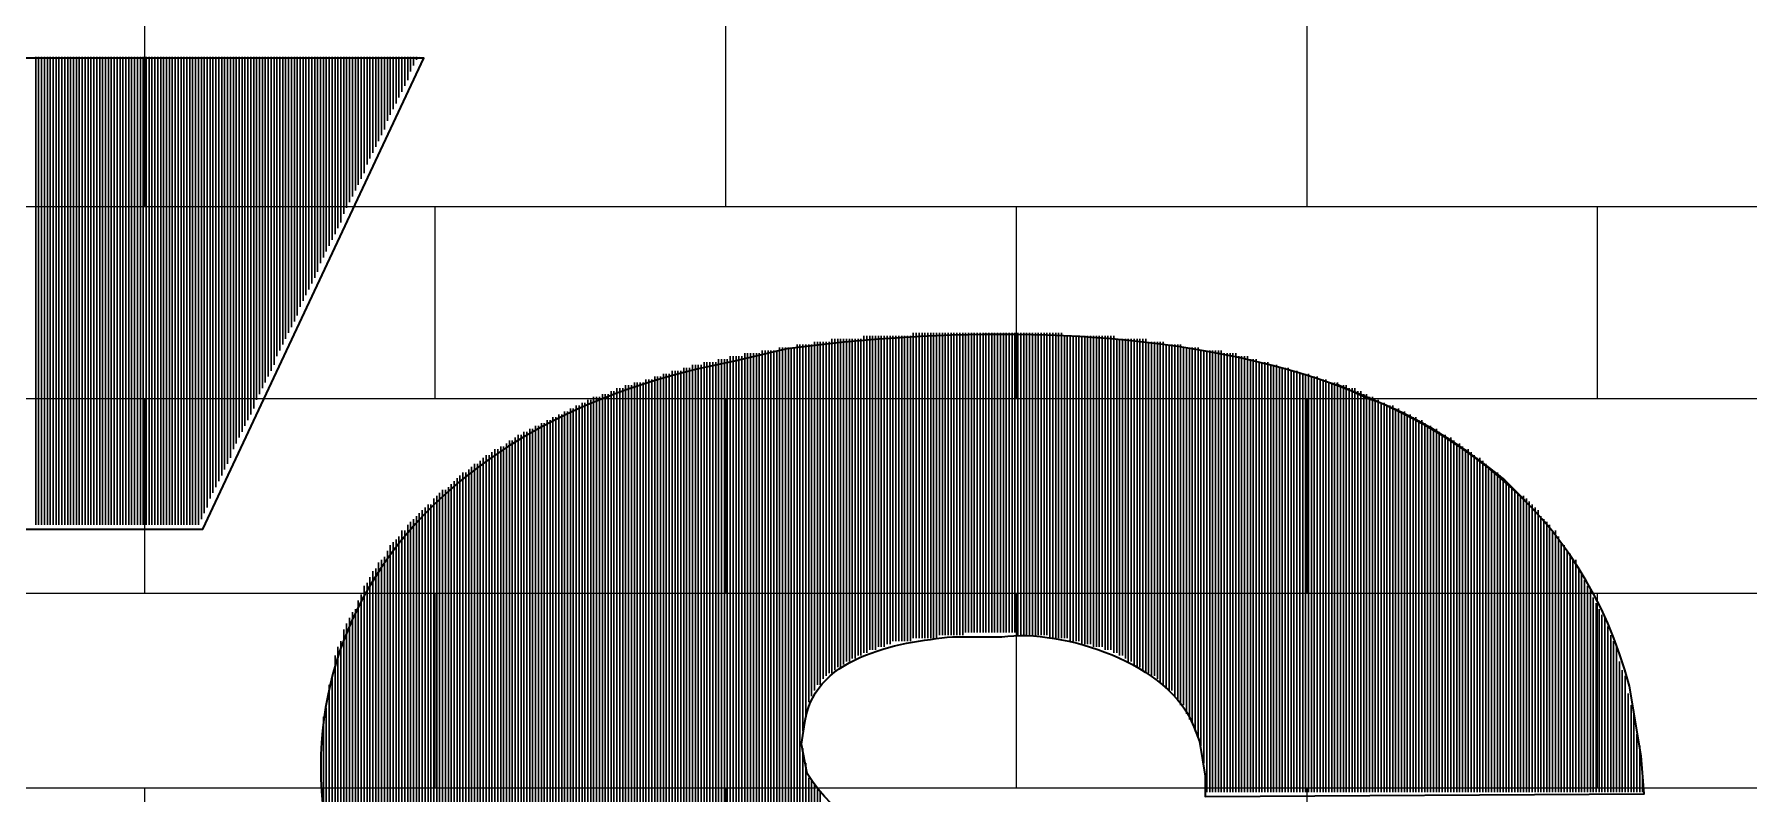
# Model space of a CAD drawing. Header units: inches. Extents: x 5 to 516, y -193 to 129.
# Drawn here: x 98.005 to 99.972, y -82.733 to -81.862 of the extents above; entities that cross this region are included whole.
import ezdxf

# ---------------------------------------------------------------- set-up
doc = ezdxf.new("R2010")
doc.units = ezdxf.units.IN
doc.header["$MEASUREMENT"] = 0
doc.layers.add('PDF4_Geometry', color=7, linetype='Continuous')

msp = doc.modelspace()

# ---------------------------------------------------------------- linework, layer by layer
at = {"layer": 'PDF4_Geometry', "lineweight": 15}
for points in [[(98.1320928, -82.0596489), (98.1320928, -81.8363156)], [(98.7987595, -82.0596489), (98.7987595, -81.8363156)], [(99.4654262, -82.0596489), (99.4654262, -81.8363156)], [(78.672093, -82.0596489), (90.7987622, -82.0596489), (96.6354292, -82.0596489), (105.0054318, -82.0596489)], [(98.4654261, -82.2796489), (98.4654261, -82.0596489)], [(99.1320928, -82.2796489), (99.1320928, -82.0596489)], [(99.7987596, -82.2796489), (99.7987596, -82.0596489)], [(78.672093, -82.2796489), (90.7987622, -82.2796489), (96.6354292, -82.2796489), (105.0054318, -82.2796489)], [(98.1320928, -82.5029823), (98.1320928, -82.2796489)], [(98.7987595, -82.5029823), (98.7987595, -82.2796489)], [(99.4654262, -82.5029823), (99.4654262, -82.2796489)], [(78.672093, -82.5029823), (90.7987622, -82.5029823), (96.6354292, -82.5029823), (105.0054318, -82.5029823)], [(98.4654261, -82.7263156), (98.4654261, -82.5029823)], [(99.1320928, -82.7263156), (99.1320928, -82.5029823)], [(99.7987596, -82.7263156), (99.7987596, -82.5029823)], [(78.672093, -82.7263156), (90.7987622, -82.7263156), (96.6354292, -82.7263156), (105.0054318, -82.7263156)], [(98.1320928, -82.9463156), (98.1320928, -82.7263156)], [(98.7987595, -82.9463156), (98.7987595, -82.7263156)], [(99.4654262, -82.9463156), (99.4654262, -82.7263156)]]:
    msp.add_lwpolyline(points, dxfattribs=at)
at = {"layer": 'PDF4_Geometry', "lineweight": 35}
for points in [[(97.2454235, -83.7729843), (97.3054235, -83.699651), (97.3120901, -83.699651), (97.3120901, -83.8863176), (97.8287568, -83.8863176), (97.8287568, -82.1496508), (97.9420902, -82.1496508), (97.9420902, -82.4296508), (98.1987568, -82.4296508), (98.4520903, -81.8896508), (97.9420902, -81.8896508), (97.9420902, -82.0663175), (97.8287568, -82.0663175), (97.8287568, -81.8896508), (97.2854235, -81.8896508), (97.2854235, -82.4296508), (97.2787568, -82.4296508), (97.2454235, -82.3896508), (97.2120901, -82.3529842), (97.1754234, -82.3229842)], [(98.8687573, -82.2229854), (98.8120907, -82.2363187), (98.765424, -82.2463187)], [(99.4987548, -82.2629842), (99.5354215, -82.2796508)], [(99.6920881, -82.3729842), (99.7154215, -82.3963175)], [(99.0587573, -82.5529854), (99.115424, -82.5529854)], [(99.335424, -82.6563187), (99.3420907, -82.6729854), (99.3487574, -82.7129854), (99.3487574, -82.7363188), (99.8520907, -82.7329854), (99.8487574, -82.6896521), (99.8354241, -82.6096521)], [(98.8920906, -82.7096521), (98.885424, -82.6763188), (98.8887573, -82.6563187)]]:
    msp.add_lwpolyline(points, dxfattribs=at)
at = {"layer": 'PDF4_Geometry', "lineweight": 15}
for points in [[(98.0070894, -82.4246494), (98.0070894, -81.8879826), (98.0070894, -82.4246494)], [(98.0104226, -82.4246494), (98.0104226, -81.8879826), (98.0104226, -82.4246494)], [(98.0137558, -82.4246494), (98.0137558, -81.8879826), (98.0137558, -82.4246494)], [(98.017089, -82.4246494), (98.017089, -81.8879826), (98.017089, -82.4246494)], [(98.0204222, -82.4246494), (98.0204222, -81.8879826), (98.0204222, -82.4246494)], [(98.0237554, -82.4246494), (98.0237554, -81.8879826), (98.0237554, -82.4246494)], [(98.0270886, -82.4246494), (98.0270886, -81.8879826), (98.0270886, -82.4246494)], [(98.0304218, -82.4246494), (98.0304218, -81.8879826), (98.0304218, -82.4246494)], [(98.033755, -82.4246494), (98.033755, -81.8879826), (98.033755, -82.4246494)], [(98.0370881, -82.4246494), (98.0370881, -81.8879826), (98.0370881, -82.4246494)], [(98.0404213, -82.4246494), (98.0404213, -81.8879826), (98.0404213, -82.4246494)], [(98.0437545, -82.4246494), (98.0437545, -81.8879826), (98.0437545, -82.4246494)], [(98.0470877, -82.4246494), (98.0470877, -81.8879826), (98.0470877, -82.4246494)], [(98.0504209, -82.4246494), (98.0504209, -81.8879826), (98.0504209, -82.4246494)], [(98.0537575, -82.4246494), (98.0537575, -81.8879826), (98.0537575, -82.4246494)], [(98.0570873, -82.4246494), (98.0570873, -81.8879826), (98.0570873, -82.4246494)], [(98.0604239, -82.4246494), (98.0604239, -81.8879826), (98.0604239, -82.4246494)], [(98.0637537, -82.4246494), (98.0637537, -81.8879826), (98.0637537, -82.4246494)], [(98.0670903, -82.4246494), (98.0670903, -81.8879826), (98.0670903, -82.4246494)], [(98.0704235, -82.4246494), (98.0704235, -81.8879826), (98.0704235, -82.4246494)], [(98.0737567, -82.4246494), (98.0737567, -81.8879826), (98.0737567, -82.4246494)], [(98.0770899, -82.4246494), (98.0770899, -81.8879826), (98.0770899, -82.4246494)], [(98.0804231, -82.4246494), (98.0804231, -81.8879826), (98.0804231, -82.4246494)], [(98.0837563, -82.4246494), (98.0837563, -81.8879826), (98.0837563, -82.4246494)], [(98.0870895, -82.4246494), (98.0870895, -81.8879826), (98.0870895, -82.4246494)], [(98.0904227, -82.4246494), (98.0904227, -81.8879826), (98.0904227, -82.4246494)], [(98.0937559, -82.4246494), (98.0937559, -81.8879826), (98.0937559, -82.4246494)], [(98.0970891, -82.4246494), (98.0970891, -81.8879826), (98.0970891, -82.4246494)], [(98.1004223, -82.4246494), (98.1004223, -81.8879826), (98.1004223, -82.4246494)], [(98.1037555, -82.4246494), (98.1037555, -81.8879826), (98.1037555, -82.4246494)], [(98.1070887, -82.4246494), (98.1070887, -81.8879826), (98.1070887, -82.4246494)], [(98.1104219, -82.4246494), (98.1104219, -81.8879826), (98.1104219, -82.4246494)], [(98.1137551, -82.4246494), (98.1137551, -81.8879826), (98.1137551, -82.4246494)], [(98.1170883, -82.4246494), (98.1170883, -81.8879826), (98.1170883, -82.4246494)], [(98.1204215, -82.4246494), (98.1204215, -81.8879826), (98.1204215, -82.4246494)], [(98.1237547, -82.4246494), (98.1237547, -81.8879826), (98.1237547, -82.4246494)], [(98.1270879, -82.4246494), (98.1270879, -81.8879826), (98.1270879, -82.4246494)], [(98.1304211, -82.4246494), (98.1304211, -81.8879826), (98.1304211, -82.4246494)], [(98.1337543, -82.4246494), (98.1337543, -81.8879826), (98.1337543, -82.4246494)], [(98.1370909, -82.4246494), (98.1370909, -81.8879826), (98.1370909, -82.4246494)], [(98.1404207, -82.4246494), (98.1404207, -81.8879826), (98.1404207, -82.4246494)], [(98.1437573, -82.4246494), (98.1437573, -81.8879826), (98.1437573, -82.4246494)], [(98.1470871, -82.4246494), (98.1470871, -81.8879826), (98.1470871, -82.4246494)], [(98.1504237, -82.4246494), (98.1504237, -81.8879826), (98.1504237, -82.4246494)], [(98.1537569, -82.4246494), (98.1537569, -81.8879826), (98.1537569, -82.4246494)], [(98.1570901, -82.4246494), (98.1570901, -81.8879826), (98.1570901, -82.4246494)], [(98.1604233, -82.4246494), (98.1604233, -81.8879826), (98.1604233, -82.4246494)], [(98.1637565, -82.4246494), (98.1637565, -81.8879826), (98.1637565, -82.4246494)], [(98.1670897, -82.4246494), (98.1670897, -81.8879826), (98.1670897, -82.4246494)], [(98.1704228, -82.4246494), (98.1704228, -81.8879826), (98.1704228, -82.4246494)], [(98.173756, -82.4246494), (98.173756, -81.8879826), (98.173756, -82.4246494)], [(98.1770892, -82.4246494), (98.1770892, -81.8879826), (98.1770892, -82.4246494)], [(98.1804224, -82.4246494), (98.1804224, -81.8879826), (98.1804224, -82.4246494)], [(98.1837556, -82.4246494), (98.1837556, -81.8879826), (98.1837556, -82.4246494)], [(98.1870888, -82.4246494), (98.1870888, -81.8879826), (98.1870888, -82.4246494)], [(98.190422, -82.4246494), (98.190422, -81.8879826), (98.190422, -82.4246494)], [(98.1937552, -82.4246494), (98.1937552, -81.8879826), (98.1937552, -82.4246494)], [(98.1970884, -82.417983), (98.1970884, -81.8879829), (98.1970884, -82.417983)], [(98.2004216, -82.4113166), (98.2004216, -81.8879832), (98.2004216, -82.4113166)], [(98.2037548, -82.4046502), (98.2037548, -81.8879835), (98.2037548, -82.4046502)], [(98.207088, -82.3946506), (98.207088, -81.8879839), (98.207088, -82.3946506)], [(98.2104212, -82.3879842), (98.2104212, -81.8879841), (98.2104212, -82.3879842)], [(98.2137544, -82.3813178), (98.2137544, -81.8879844), (98.2137544, -82.3813178)], [(98.2170876, -82.3746514), (98.2170876, -81.8879847), (98.2170876, -82.3746514)], [(98.2204242, -82.3679816), (98.2204242, -81.8879816), (98.2204242, -82.3679816)], [(98.223754, -82.3613152), (98.223754, -81.8879818), (98.223754, -82.3613152)], [(98.2270906, -82.3546488), (98.2270906, -81.8879821), (98.2270906, -82.3546488)], [(98.2304204, -82.3479824), (98.2304204, -81.8879824), (98.2304204, -82.3479824)], [(98.233757, -82.3379828), (98.233757, -81.8879828), (98.233757, -82.3379828)], [(98.2370902, -82.3313164), (98.2370902, -81.887983), (98.2370902, -82.3313164)], [(98.2404234, -82.32465), (98.2404234, -81.8879833), (98.2404234, -82.32465)], [(98.2437566, -82.3179836), (98.2437566, -81.8879836), (98.2437566, -82.3179836)], [(98.2470898, -82.3113172), (98.2470898, -81.8879839), (98.2470898, -82.3113172)], [(98.250423, -82.3046508), (98.250423, -81.8879841), (98.250423, -82.3046508)], [(98.2537562, -82.2979844), (98.2537562, -81.8879844), (98.2537562, -82.2979844)], [(98.2570894, -82.291318), (98.2570894, -81.8879847), (98.2570894, -82.291318)], [(98.2604226, -82.2813184), (98.2604226, -81.8879851), (98.2604226, -82.2813184)], [(98.2637558, -82.2746521), (98.2637558, -81.8879854), (98.2637558, -82.2746521)], [(98.267089, -82.2679823), (98.267089, -81.8879822), (98.267089, -82.2679823)], [(98.2704222, -82.2613159), (98.2704222, -81.8879825), (98.2704222, -82.2613159)], [(98.2737554, -82.2546495), (98.2737554, -81.8879828), (98.2737554, -82.2546495)], [(98.2770886, -82.2479831), (98.2770886, -81.887983), (98.2770886, -82.2479831)], [(98.2804218, -82.2413167), (98.2804218, -81.8879833), (98.2804218, -82.2413167)], [(98.283755, -82.2313171), (98.283755, -81.8879837), (98.283755, -82.2313171)], [(98.2870882, -82.2246507), (98.2870882, -81.887984), (98.2870882, -82.2246507)], [(98.2904214, -82.2179843), (98.2904214, -81.8879843), (98.2904214, -82.2179843)], [(98.2937546, -82.2113179), (98.2937546, -81.8879845), (98.2937546, -82.2113179)], [(98.2970878, -82.2046515), (98.2970878, -81.8879848), (98.2970878, -82.2046515)], [(98.300421, -82.1979851), (98.300421, -81.8879851), (98.300421, -82.1979851)], [(98.3037575, -82.1913187), (98.3037575, -81.8879854), (98.3037575, -82.1913187)], [(98.3070874, -82.1846489), (98.3070874, -81.8879822), (98.3070874, -82.1846489)], [(98.3104239, -82.1746493), (98.3104239, -81.8879826), (98.3104239, -82.1746493)], [(98.3137538, -82.1679829), (98.3137538, -81.8879829), (98.3137538, -82.1679829)], [(98.3170903, -82.1613165), (98.3170903, -81.8879832), (98.3170903, -82.1613165)], [(98.3204235, -82.1546501), (98.3204235, -81.8879835), (98.3204235, -82.1546501)], [(98.3237567, -82.1479837), (98.3237567, -81.8879837), (98.3237567, -82.1479837)], [(98.3270899, -82.1413174), (98.3270899, -81.887984), (98.3270899, -82.1413174)], [(98.3304231, -82.134651), (98.3304231, -81.8879843), (98.3304231, -82.134651)], [(98.3337563, -82.1246514), (98.3337563, -81.8879847), (98.3337563, -82.1246514)], [(98.3370895, -82.1179816), (98.3370895, -81.8879816), (98.3370895, -82.1179816)], [(98.3404227, -82.1113152), (98.3404227, -81.8879818), (98.3404227, -82.1113152)], [(98.3437559, -82.1046488), (98.3437559, -81.8879821), (98.3437559, -82.1046488)], [(98.3470891, -82.0979824), (98.3470891, -81.8879824), (98.3470891, -82.0979824)], [(98.3504223, -82.091316), (98.3504223, -81.8879826), (98.3504223, -82.091316)], [(98.3537555, -82.0846496), (98.3537555, -81.8879829), (98.3537555, -82.0846496)], [(98.3570887, -82.0779832), (98.3570887, -81.8879832), (98.3570887, -82.0779832)], [(98.3604219, -82.0679836), (98.3604219, -81.8879836), (98.3604219, -82.0679836)], [(98.3637551, -82.0613172), (98.3637551, -81.8879839), (98.3637551, -82.0613172)], [(98.3670883, -82.0546508), (98.3670883, -81.8879841), (98.3670883, -82.0546508)], [(98.3704215, -82.0479844), (98.3704215, -81.8879844), (98.3704215, -82.0479844)], [(98.3737547, -82.041318), (98.3737547, -81.8879847), (98.3737547, -82.041318)], [(98.3770879, -82.0346482), (98.3770879, -81.8879816), (98.3770879, -82.0346482)], [(98.3804211, -82.0279818), (98.3804211, -81.8879818), (98.3804211, -82.0279818)], [(98.3837543, -82.0213154), (98.3837543, -81.8879821), (98.3837543, -82.0213154)], [(98.3870909, -82.0113158), (98.3870909, -81.8879825), (98.3870909, -82.0113158)], [(98.3904207, -82.0046495), (98.3904207, -81.8879828), (98.3904207, -82.0046495)], [(98.3937573, -81.9979831), (98.3937573, -81.887983), (98.3937573, -81.9979831)], [(98.3970871, -81.9913167), (98.3970871, -81.8879833), (98.3970871, -81.9913167)], [(98.4004237, -81.9846503), (98.4004237, -81.8879836), (98.4004237, -81.9846503)], [(98.4037569, -81.9779839), (98.4037569, -81.8879839), (98.4037569, -81.9779839)], [(98.4070901, -81.9713175), (98.4070901, -81.8879841), (98.4070901, -81.9713175)], [(98.4104233, -81.9613179), (98.4104233, -81.8879845), (98.4104233, -81.9613179)], [(98.4137565, -81.9546515), (98.4137565, -81.8879848), (98.4137565, -81.9546515)], [(98.4170897, -81.9479851), (98.4170897, -81.8879851), (98.4170897, -81.9479851)], [(98.4204229, -81.9413187), (98.4204229, -81.8879854), (98.4204229, -81.9413187)], [(98.4237561, -81.9346489), (98.4237561, -81.8879822), (98.4237561, -81.9346489)], [(98.4270893, -81.9279825), (98.4270893, -81.8879825), (98.4270893, -81.9279825)], [(98.4304225, -81.9213161), (98.4304225, -81.8879828), (98.4304225, -81.9213161)], [(98.4337557, -81.9146497), (98.4337557, -81.887983), (98.4337557, -81.9146497)], [(98.4370889, -81.9046501), (98.4370889, -81.8879835), (98.4370889, -81.9046501)], [(98.4404221, -81.8979837), (98.4404221, -81.8879837), (98.4404221, -81.8979837)], [(98.4437553, -81.8913173), (98.4437553, -81.887984), (98.4437553, -81.8913173)], [(98.4470885, -81.8879841), (98.4470885, -81.8879841)], [(99.0137558, -82.5546509), (99.0137558, -82.2046508), (99.0137558, -82.5546509)], [(99.017089, -82.5546509), (99.017089, -82.2046508), (99.017089, -82.5546509)], [(99.0204222, -82.5546509), (99.0204222, -82.2046508), (99.0204222, -82.5546509)], [(99.0237554, -82.5546509), (99.0237554, -82.2046508), (99.0237554, -82.5546509)], [(99.0270886, -82.5546509), (99.0270886, -82.2046508), (99.0270886, -82.5546509)], [(99.0304218, -82.5546509), (99.0304218, -82.2046508), (99.0304218, -82.5546509)], [(99.033755, -82.5546509), (99.033755, -82.2046508), (99.033755, -82.5546509)], [(99.0370882, -82.5546509), (99.0370882, -82.2046508), (99.0370882, -82.5546509)], [(99.0404214, -82.5546509), (99.0404214, -82.2046508), (99.0404214, -82.5546509)], [(99.0437546, -82.5513177), (99.0437546, -82.204651), (99.0437546, -82.5513177)], [(99.0470878, -82.5513177), (99.0470878, -82.204651), (99.0470878, -82.5513177)], [(99.050421, -82.5513177), (99.050421, -82.204651), (99.050421, -82.5513177)], [(99.0537576, -82.5513177), (99.0537576, -82.204651), (99.0537576, -82.5513177)], [(99.0570874, -82.5513177), (99.0570874, -82.204651), (99.0570874, -82.5513177)], [(99.060424, -82.5513177), (99.060424, -82.204651), (99.060424, -82.5513177)], [(99.0637538, -82.5513177), (99.0637538, -82.204651), (99.0637538, -82.5513177)], [(99.0670904, -82.5513177), (99.0670904, -82.204651), (99.0670904, -82.5513177)], [(99.0704236, -82.5513177), (99.0704236, -82.204651), (99.0704236, -82.5513177)], [(99.0737568, -82.5479845), (99.0737568, -82.2046511), (99.0737568, -82.5479845)], [(99.07709, -82.5479845), (99.07709, -82.2046511), (99.07709, -82.5479845)], [(99.0804232, -82.5479845), (99.0804232, -82.2046511), (99.0804232, -82.5479845)], [(99.0837564, -82.5479845), (99.0837564, -82.2046511), (99.0837564, -82.5479845)], [(99.0870896, -82.5479845), (99.0870896, -82.2046511), (99.0870896, -82.5479845)], [(99.0904228, -82.5479845), (99.0904228, -82.2046511), (99.0904228, -82.5479845)], [(99.093756, -82.5479845), (99.093756, -82.2046511), (99.093756, -82.5479845)], [(99.0970892, -82.5479845), (99.0970892, -82.2046511), (99.0970892, -82.5479845)], [(99.1004224, -82.5479845), (99.1004224, -82.2046511), (99.1004224, -82.5479845)], [(99.1037556, -82.5479845), (99.1037556, -82.2046511), (99.1037556, -82.5479845)], [(99.1070888, -82.5479845), (99.1070888, -82.2046511), (99.1070888, -82.5479845)], [(99.110422, -82.5479845), (99.110422, -82.2046511), (99.110422, -82.5479845)], [(99.1137552, -82.5479845), (99.1137552, -82.2046511), (99.1137552, -82.5479845)], [(99.1170884, -82.5479845), (99.1170884, -82.2046511), (99.1170884, -82.5479845)], [(99.1204216, -82.5479845), (99.1204216, -82.2046511), (99.1204216, -82.5479845)], [(99.1237548, -82.5479845), (99.1237548, -82.2046511), (99.1237548, -82.5479845)], [(99.127088, -82.5479845), (99.127088, -82.2046511), (99.127088, -82.5479845)], [(99.1304212, -82.5479845), (99.1304212, -82.2046511), (99.1304212, -82.5479845)], [(99.1337544, -82.5513177), (99.1337544, -82.204651), (99.1337544, -82.5513177)], [(99.1370909, -82.5513177), (99.1370909, -82.204651), (99.1370909, -82.5513177)], [(99.1404208, -82.5513177), (99.1404208, -82.204651), (99.1404208, -82.5513177)], [(99.1437573, -82.5513177), (99.1437573, -82.204651), (99.1437573, -82.5513177)], [(99.1470872, -82.5513177), (99.1470872, -82.204651), (99.1470872, -82.5513177)], [(99.1504237, -82.5513177), (99.1504237, -82.204651), (99.1504237, -82.5513177)], [(99.1537569, -82.5513177), (99.1537569, -82.204651), (99.1537569, -82.5513177)], [(99.1570901, -82.5513177), (99.1570901, -82.204651), (99.1570901, -82.5513177)], [(99.1604233, -82.5513177), (99.1604233, -82.204651), (99.1604233, -82.5513177)], [(99.1637565, -82.5513177), (99.1637565, -82.204651), (99.1637565, -82.5513177)], [(99.1670897, -82.5513177), (99.1670897, -82.204651), (99.1670897, -82.5513177)], [(99.1704229, -82.5546509), (99.1704229, -82.2046508), (99.1704229, -82.5546509)], [(99.1737561, -82.5546509), (99.1737561, -82.2046508), (99.1737561, -82.5546509)], [(99.1770893, -82.5546509), (99.1770893, -82.2046508), (99.1770893, -82.5546509)], [(99.1804225, -82.5546509), (99.1804225, -82.2046508), (99.1804225, -82.5546509)], [(99.1837557, -82.5546509), (99.1837557, -82.2046508), (99.1837557, -82.5546509)], [(98.8404228, -83.1813158), (98.8404228, -82.2246491), (98.8404228, -83.1813158)], [(98.843756, -83.1813158), (98.843756, -82.2246491), (98.843756, -83.1813158)], [(98.8470892, -83.1813158), (98.8470892, -82.2246491), (98.8470892, -83.1813158)], [(98.8504224, -83.1813158), (98.8504224, -82.2246491), (98.8504224, -83.1813158)], [(98.8537556, -83.184649), (98.8537556, -82.2246489), (98.8537556, -83.184649)], [(98.8570888, -83.184649), (98.8570888, -82.2246489), (98.8570888, -83.184649)], [(98.860422, -83.184649), (98.860422, -82.2213156), (98.860422, -83.184649)], [(98.8637552, -83.184649), (98.8637552, -82.2213156), (98.8637552, -83.184649)], [(98.8670884, -83.184649), (98.8670884, -82.2213156), (98.8670884, -83.184649)], [(98.8704215, -83.1879822), (98.8704215, -82.2213155), (98.8704215, -83.1879822)], [(98.8737547, -83.1879822), (98.8737547, -82.2213155), (98.8737547, -83.1879822)], [(98.8770879, -83.1879822), (98.8770879, -82.2213155), (98.8770879, -83.1879822)], [(98.8804211, -83.1879822), (98.8804211, -82.2179822), (98.8804211, -83.1879822)], [(98.8837543, -83.1879822), (98.8837543, -82.2179822), (98.8837543, -83.1879822)], [(98.8870909, -82.6613166), (98.8870909, -82.2179832), (98.8870909, -82.6613166)], [(98.8904207, -82.6446506), (98.8904207, -82.2179839), (98.8904207, -82.6446506)], [(98.8937573, -82.6279846), (98.8937573, -82.2179846), (98.8937573, -82.6279846)], [(98.8970871, -82.6213182), (98.8970871, -82.2179848), (98.8970871, -82.6213182)], [(98.9004237, -82.6146518), (98.9004237, -82.2146518), (98.9004237, -82.6146518)], [(98.9037569, -82.6079854), (98.9037569, -82.214652), (98.9037569, -82.6079854)], [(98.9070901, -82.6079854), (98.9070901, -82.214652), (98.9070901, -82.6079854)], [(98.9104233, -82.6013156), (98.9104233, -82.2146489), (98.9104233, -82.6013156)], [(98.9137565, -82.5979824), (98.9137565, -82.2146491), (98.9137565, -82.5979824)], [(98.9170897, -82.5946492), (98.9170897, -82.2146492), (98.9170897, -82.5946492)], [(98.9204229, -82.5946492), (98.9204229, -82.2113159), (98.9204229, -82.5946492)], [(98.9237561, -82.591316), (98.9237561, -82.211316), (98.9237561, -82.591316)], [(98.9270893, -82.5879828), (98.9270893, -82.2113161), (98.9270893, -82.5879828)], [(98.9304225, -82.5879828), (98.9304225, -82.2113161), (98.9304225, -82.5879828)], [(98.9337557, -82.5846496), (98.9337557, -82.2113163), (98.9337557, -82.5846496)], [(98.9370889, -82.5813164), (98.9370889, -82.2113164), (98.9370889, -82.5813164)], [(98.9404221, -82.5813164), (98.9404221, -82.2113164), (98.9404221, -82.5813164)], [(98.9437553, -82.5779832), (98.9437553, -82.2113165), (98.9437553, -82.5779832)], [(98.9470885, -82.5779832), (98.9470885, -82.2113165), (98.9470885, -82.5779832)], [(98.9504217, -82.57465), (98.9504217, -82.2113167), (98.9504217, -82.57465)], [(98.9537549, -82.57465), (98.9537549, -82.2113167), (98.9537549, -82.57465)], [(98.9570881, -82.5713168), (98.9570881, -82.2079835), (98.9570881, -82.5713168)], [(98.9604213, -82.5713168), (98.9604213, -82.2079835), (98.9604213, -82.5713168)], [(98.9637545, -82.5679836), (98.9637545, -82.2079836), (98.9637545, -82.5679836)], [(98.9670877, -82.5679836), (98.9670877, -82.2079836), (98.9670877, -82.5679836)], [(98.9704243, -82.5679836), (98.9704243, -82.2079836), (98.9704243, -82.5679836)], [(98.9737541, -82.5646504), (98.9737541, -82.2079838), (98.9737541, -82.5646504)], [(98.9770907, -82.5646504), (98.9770907, -82.2079838), (98.9770907, -82.5646504)], [(98.9804205, -82.5646504), (98.9804205, -82.2079838), (98.9804205, -82.5646504)], [(98.9837571, -82.5613172), (98.9837571, -82.2079839), (98.9837571, -82.5613172)], [(98.9870903, -82.5613172), (98.9870903, -82.2079839), (98.9870903, -82.5613172)], [(98.9904235, -82.5579841), (98.9904235, -82.207984), (98.9904235, -82.5579841)], [(98.9937567, -82.5579841), (98.9937567, -82.207984), (98.9937567, -82.5579841)], [(98.9970899, -82.5579841), (98.9970899, -82.207984), (98.9970899, -82.5579841)], [(99.0004231, -82.5579841), (99.0004231, -82.207984), (99.0004231, -82.5579841)], [(99.0037562, -82.5579841), (99.0037562, -82.207984), (99.0037562, -82.5579841)], [(99.0070894, -82.5579841), (99.0070894, -82.207984), (99.0070894, -82.5579841)], [(99.0104226, -82.5579841), (99.0104226, -82.207984), (99.0104226, -82.5579841)], [(99.1870889, -82.5546509), (99.1870889, -82.2079842), (99.1870889, -82.5546509)], [(99.1904221, -82.5546509), (99.1904221, -82.2079842), (99.1904221, -82.5546509)], [(99.1937553, -82.5579841), (99.1937553, -82.207984), (99.1937553, -82.5579841)], [(99.1970885, -82.5579841), (99.1970885, -82.207984), (99.1970885, -82.5579841)], [(99.2004217, -82.5579841), (99.2004217, -82.207984), (99.2004217, -82.5579841)], [(99.2037549, -82.5579841), (99.2037549, -82.207984), (99.2037549, -82.5579841)], [(99.2070881, -82.5613172), (99.2070881, -82.2079839), (99.2070881, -82.5613172)], [(99.2104213, -82.5613172), (99.2104213, -82.2079839), (99.2104213, -82.5613172)], [(99.2137545, -82.5613172), (99.2137545, -82.2079839), (99.2137545, -82.5613172)], [(99.2170877, -82.5613172), (99.2170877, -82.2079839), (99.2170877, -82.5613172)], [(99.2204243, -82.5646504), (99.2204243, -82.2079838), (99.2204243, -82.5646504)], [(99.2237541, -82.5646504), (99.2237541, -82.2079838), (99.2237541, -82.5646504)], [(99.2270907, -82.5646504), (99.2270907, -82.2079838), (99.2270907, -82.5646504)], [(99.2304205, -82.5646504), (99.2304205, -82.2079838), (99.2304205, -82.5646504)], [(99.2337571, -82.5679836), (99.2337571, -82.2079836), (99.2337571, -82.5679836)], [(99.2370903, -82.5679836), (99.2370903, -82.2079836), (99.2370903, -82.5679836)], [(99.2404235, -82.5679836), (99.2404235, -82.2079836), (99.2404235, -82.5679836)], [(99.2437567, -82.5713168), (99.2437567, -82.2079835), (99.2437567, -82.5713168)], [(99.2470899, -82.5713168), (99.2470899, -82.2113168), (99.2470899, -82.5713168)], [(99.2504231, -82.57465), (99.2504231, -82.2113167), (99.2504231, -82.57465)], [(99.2537563, -82.57465), (99.2537563, -82.2113167), (99.2537563, -82.57465)], [(99.2570895, -82.5779832), (99.2570895, -82.2113165), (99.2570895, -82.5779832)], [(99.2604227, -82.5813164), (99.2604227, -82.2113164), (99.2604227, -82.5813164)], [(99.2637559, -82.5813164), (99.2637559, -82.2113164), (99.2637559, -82.5813164)], [(99.2670891, -82.5846496), (99.2670891, -82.2113163), (99.2670891, -82.5846496)], [(99.2704223, -82.5879828), (99.2704223, -82.2113161), (99.2704223, -82.5879828)], [(99.2737555, -82.5879828), (99.2737555, -82.2113161), (99.2737555, -82.5879828)], [(99.2770887, -82.591316), (99.2770887, -82.211316), (99.2770887, -82.591316)], [(99.2804219, -82.5946492), (99.2804219, -82.2113159), (99.2804219, -82.5946492)], [(99.2837551, -82.5946492), (99.2837551, -82.2146492), (99.2837551, -82.5946492)], [(99.2870882, -82.5979824), (99.2870882, -82.2146491), (99.2870882, -82.5979824)], [(99.2904214, -82.5979824), (99.2904214, -82.2146491), (99.2904214, -82.5979824)], [(99.2937546, -82.6013156), (99.2937546, -82.2146489), (99.2937546, -82.6013156)], [(99.2970878, -82.6046488), (99.2970878, -82.2146488), (99.2970878, -82.6046488)], [(99.300421, -82.6079854), (99.300421, -82.214652), (99.300421, -82.6079854)], [(99.3037576, -82.6113152), (99.3037576, -82.2179819), (99.3037576, -82.6113152)], [(99.3070874, -82.6146518), (99.3070874, -82.2179851), (99.3070874, -82.6146518)], [(99.310424, -82.6146518), (99.310424, -82.2179851), (99.310424, -82.6146518)], [(99.3137538, -82.6213182), (99.3137538, -82.2179848), (99.3137538, -82.6213182)], [(99.3170904, -82.6246514), (99.3170904, -82.2179847), (99.3170904, -82.6246514)], [(99.3204236, -82.6313178), (99.3204236, -82.2179844), (99.3204236, -82.6313178)], [(99.3237568, -82.6313178), (99.3237568, -82.2213178), (99.3237568, -82.6313178)], [(99.32709, -82.6413174), (99.32709, -82.2213174), (99.32709, -82.6413174)], [(99.3304232, -82.6479838), (99.3304232, -82.2213171), (99.3304232, -82.6479838)], [(99.3337564, -82.651317), (99.3337564, -82.221317), (99.3337564, -82.651317)], [(99.3370896, -82.6613166), (99.3370896, -82.2213165), (99.3370896, -82.6613166)], [(99.3404228, -82.667983), (99.3404228, -82.2213163), (99.3404228, -82.667983)], [(99.343756, -82.6779826), (99.343756, -82.2246492), (99.343756, -82.6779826)], [(99.3470892, -82.6979851), (99.3470892, -82.2246518), (99.3470892, -82.6979851)], [(99.3504224, -82.7313171), (99.3504224, -82.2246504), (99.3504224, -82.7313171)], [(99.3537556, -82.7313171), (99.3537556, -82.2246504), (99.3537556, -82.7313171)], [(99.3570888, -82.7313171), (99.3570888, -82.2246504), (99.3570888, -82.7313171)], [(99.360422, -82.7313171), (99.360422, -82.2246504), (99.360422, -82.7313171)], [(99.3637552, -82.7313171), (99.3637552, -82.2246504), (99.3637552, -82.7313171)], [(99.3670884, -82.7313171), (99.3670884, -82.2246504), (99.3670884, -82.7313171)], [(98.750423, -83.1579834), (98.750423, -82.24465), (98.750423, -83.1579834)], [(98.7537562, -83.1579834), (98.7537562, -82.24465), (98.7537562, -83.1579834)], [(98.7570894, -83.1579834), (98.7570894, -82.24465), (98.7570894, -83.1579834)], [(98.7604226, -83.1613166), (98.7604226, -82.2413166), (98.7604226, -83.1613166)], [(98.7637558, -83.1613166), (98.7637558, -82.2413166), (98.7637558, -83.1613166)], [(98.767089, -83.1613166), (98.767089, -82.2413166), (98.767089, -83.1613166)], [(98.7704222, -83.1613166), (98.7704222, -82.2413166), (98.7704222, -83.1613166)], [(98.7737554, -83.1646498), (98.7737554, -82.2379831), (98.7737554, -83.1646498)], [(98.7770886, -83.1646498), (98.7770886, -82.2379831), (98.7770886, -83.1646498)], [(98.7804218, -83.1646498), (98.7804218, -82.2379831), (98.7804218, -83.1646498)], [(98.783755, -83.167983), (98.783755, -82.2379829), (98.783755, -83.167983)], [(98.7870882, -83.167983), (98.7870882, -82.2379829), (98.7870882, -83.167983)], [(98.7904214, -83.167983), (98.7904214, -82.2346497), (98.7904214, -83.167983)], [(98.7937546, -83.167983), (98.7937546, -82.2346497), (98.7937546, -83.167983)], [(98.7970878, -83.1713162), (98.7970878, -82.2346494), (98.7970878, -83.1713162)], [(98.800421, -83.1713162), (98.800421, -82.2346494), (98.800421, -83.1713162)], [(98.8037576, -83.1713162), (98.8037576, -82.2313161), (98.8037576, -83.1713162)], [(98.8070874, -83.1713162), (98.8070874, -82.2313161), (98.8070874, -83.1713162)], [(98.810424, -83.1746494), (98.810424, -82.231316), (98.810424, -83.1746494)], [(98.8137538, -83.1746494), (98.8137538, -82.231316), (98.8137538, -83.1746494)], [(98.8170904, -83.1746494), (98.8170904, -82.231316), (98.8170904, -83.1746494)], [(98.8204236, -83.1746494), (98.8204236, -82.2279826), (98.8204236, -83.1746494)], [(98.8237568, -83.1779826), (98.8237568, -82.2279825), (98.8237568, -83.1779826)], [(98.82709, -83.1779826), (98.82709, -82.2279825), (98.82709, -83.1779826)], [(98.8304232, -83.1779826), (98.8304232, -82.2279825), (98.8304232, -83.1779826)], [(98.8337564, -83.1779826), (98.8337564, -82.2279825), (98.8337564, -83.1779826)], [(98.8370896, -83.1813158), (98.8370896, -82.2279824), (98.8370896, -83.1813158)], [(99.3704216, -82.7313171), (99.3704216, -82.2279838), (99.3704216, -82.7313171)], [(99.3737548, -82.7313171), (99.3737548, -82.2279838), (99.3737548, -82.7313171)], [(99.377088, -82.7313171), (99.377088, -82.2279838), (99.377088, -82.7313171)], [(99.3804212, -82.7313171), (99.3804212, -82.2279838), (99.3804212, -82.7313171)], [(99.3837544, -82.7313171), (99.3837544, -82.2279838), (99.3837544, -82.7313171)], [(99.387091, -82.7313171), (99.387091, -82.2313171), (99.387091, -82.7313171)], [(99.3904208, -82.7313171), (99.3904208, -82.2313171), (99.3904208, -82.7313171)], [(99.3937574, -82.7313171), (99.3937574, -82.2313171), (99.3937574, -82.7313171)], [(99.3970872, -82.7313171), (99.3970872, -82.2313171), (99.3970872, -82.7313171)], [(99.4004238, -82.7313171), (99.4004238, -82.2346504), (99.4004238, -82.7313171)], [(99.403757, -82.7313171), (99.403757, -82.2346504), (99.403757, -82.7313171)], [(99.4070902, -82.7313171), (99.4070902, -82.2346504), (99.4070902, -82.7313171)], [(99.4104234, -82.7313171), (99.4104234, -82.2379838), (99.4104234, -82.7313171)], [(99.4137566, -82.7313171), (99.4137566, -82.2379838), (99.4137566, -82.7313171)], [(99.4170898, -82.7313171), (99.4170898, -82.2379838), (99.4170898, -82.7313171)], [(99.4204229, -82.7313171), (99.4204229, -82.2379838), (99.4204229, -82.7313171)], [(99.4237561, -82.7313171), (99.4237561, -82.2413171), (99.4237561, -82.7313171)], [(99.4270893, -82.7313171), (99.4270893, -82.2413171), (99.4270893, -82.7313171)], [(99.4304225, -82.7313171), (99.4304225, -82.2413171), (99.4304225, -82.7313171)], [(99.4337557, -82.7313171), (99.4337557, -82.2446504), (99.4337557, -82.7313171)], [(99.4370889, -82.7313171), (99.4370889, -82.2446504), (99.4370889, -82.7313171)], [(99.4404221, -82.7313171), (99.4404221, -82.2446504), (99.4404221, -82.7313171)], [(99.4437553, -82.7313171), (99.4437553, -82.2446504), (99.4437553, -82.7313171)], [(98.6837557, -83.1379842), (98.6837557, -82.2646508), (98.6837557, -83.1379842)], [(98.6870889, -83.1379842), (98.6870889, -82.2646508), (98.6870889, -83.1379842)], [(98.6904221, -83.1413174), (98.6904221, -82.2646507), (98.6904221, -83.1413174)], [(98.6937553, -83.1413174), (98.6937553, -82.2613174), (98.6937553, -83.1413174)], [(98.6970885, -83.1413174), (98.6970885, -82.2613174), (98.6970885, -83.1413174)], [(98.7004217, -83.1413174), (98.7004217, -82.2613174), (98.7004217, -83.1413174)], [(98.7037549, -83.1446506), (98.7037549, -82.2613172), (98.7037549, -83.1446506)], [(98.7070881, -83.1446506), (98.7070881, -82.2579839), (98.7070881, -83.1446506)], [(98.7104213, -83.1446506), (98.7104213, -82.2579839), (98.7104213, -83.1446506)], [(98.7137545, -83.1479838), (98.7137545, -82.2579838), (98.7137545, -83.1479838)], [(98.7170877, -83.1479838), (98.7170877, -82.2546504), (98.7170877, -83.1479838)], [(98.7204242, -83.1479838), (98.7204242, -82.2546504), (98.7204242, -83.1479838)], [(98.7237541, -83.1479838), (98.7237541, -82.2546504), (98.7237541, -83.1479838)], [(98.7270906, -83.151317), (98.7270906, -82.2513169), (98.7270906, -83.151317)], [(98.7304205, -83.151317), (98.7304205, -82.2513169), (98.7304205, -83.151317)], [(98.733757, -83.151317), (98.733757, -82.2513169), (98.733757, -83.151317)], [(98.7370902, -83.1546502), (98.7370902, -82.2479835), (98.7370902, -83.1546502)], [(98.7404234, -83.1546502), (98.7404234, -82.2479835), (98.7404234, -83.1546502)], [(98.7437566, -83.1546502), (98.7437566, -82.2479835), (98.7437566, -83.1546502)], [(98.7470898, -83.1546502), (98.7470898, -82.2479835), (98.7470898, -83.1546502)], [(99.4470885, -82.7313171), (99.4470885, -82.2479838), (99.4470885, -82.7313171)], [(99.4504217, -82.7313171), (99.4504217, -82.2479838), (99.4504217, -82.7313171)], [(99.4537549, -82.7313171), (99.4537549, -82.2479838), (99.4537549, -82.7313171)], [(99.4570881, -82.7313171), (99.4570881, -82.2513171), (99.4570881, -82.7313171)], [(99.4604213, -82.7313171), (99.4604213, -82.2513171), (99.4604213, -82.7313171)], [(99.4637545, -82.7313171), (99.4637545, -82.2513171), (99.4637545, -82.7313171)], [(99.4670877, -82.7313171), (99.4670877, -82.2513171), (99.4670877, -82.7313171)], [(99.4704243, -82.7313171), (99.4704243, -82.2546504), (99.4704243, -82.7313171)], [(99.4737541, -82.7313171), (99.4737541, -82.2546504), (99.4737541, -82.7313171)], [(99.4770907, -82.7313171), (99.4770907, -82.2546504), (99.4770907, -82.7313171)], [(99.4804205, -82.7313171), (99.4804205, -82.2579838), (99.4804205, -82.7313171)], [(99.4837571, -82.7313171), (99.4837571, -82.2579838), (99.4837571, -82.7313171)], [(99.4870903, -82.7313171), (99.4870903, -82.2579838), (99.4870903, -82.7313171)], [(99.4904235, -82.7313171), (99.4904235, -82.2613171), (99.4904235, -82.7313171)], [(99.4937567, -82.7313171), (99.4937567, -82.2613171), (99.4937567, -82.7313171)], [(99.4970899, -82.7313171), (99.4970899, -82.2613171), (99.4970899, -82.7313171)], [(99.5004231, -82.7313171), (99.5004231, -82.2613171), (99.5004231, -82.7313171)], [(99.5037563, -82.7313171), (99.5037563, -82.2646504), (99.5037563, -82.7313171)], [(99.5070895, -82.7313171), (99.5070895, -82.2646504), (99.5070895, -82.7313171)], [(99.5104227, -82.7313171), (99.5104227, -82.2646504), (99.5104227, -82.7313171)], [(98.6337543, -83.1213182), (98.6337543, -82.2846515), (98.6337543, -83.1213182)], [(98.6370909, -83.1213182), (98.6370909, -82.2846515), (98.6370909, -83.1213182)], [(98.6404207, -83.1213182), (98.6404207, -82.2813182), (98.6404207, -83.1213182)], [(98.6437573, -83.1246514), (98.6437573, -82.281318), (98.6437573, -83.1246514)], [(98.6470871, -83.1246514), (98.6470871, -82.2779847), (98.6470871, -83.1246514)], [(98.6504237, -83.1246514), (98.6504237, -82.2779847), (98.6504237, -83.1246514)], [(98.6537569, -83.1279846), (98.6537569, -82.2779846), (98.6537569, -83.1279846)], [(98.6570901, -83.1279846), (98.6570901, -82.2746512), (98.6570901, -83.1279846)], [(98.6604233, -83.1279846), (98.6604233, -82.2746512), (98.6604233, -83.1279846)], [(98.6637565, -83.1313178), (98.6637565, -82.2746511), (98.6637565, -83.1313178)], [(98.6670897, -83.1313178), (98.6670897, -82.2713178), (98.6670897, -83.1313178)], [(98.6704229, -83.134651), (98.6704229, -82.2713176), (98.6704229, -83.134651)], [(98.6737561, -83.134651), (98.6737561, -82.2679843), (98.6737561, -83.134651)], [(98.6770893, -83.134651), (98.6770893, -82.2679843), (98.6770893, -83.134651)], [(98.6804225, -83.1379842), (98.6804225, -82.2679842), (98.6804225, -83.1379842)], [(99.5137559, -82.7313171), (99.5137559, -82.2679838), (99.5137559, -82.7313171)], [(99.5170891, -82.7313171), (99.5170891, -82.2679838), (99.5170891, -82.7313171)], [(99.5204223, -82.7313171), (99.5204223, -82.2679838), (99.5204223, -82.7313171)], [(99.5237555, -82.7313171), (99.5237555, -82.2713171), (99.5237555, -82.7313171)], [(99.5270887, -82.7313171), (99.5270887, -82.2713171), (99.5270887, -82.7313171)], [(99.5304219, -82.7313171), (99.5304219, -82.2746504), (99.5304219, -82.7313171)], [(99.5337551, -82.7313171), (99.5337551, -82.2746504), (99.5337551, -82.7313171)], [(99.5370883, -82.7313171), (99.5370883, -82.2779838), (99.5370883, -82.7313171)], [(99.5404215, -82.7313171), (99.5404215, -82.2779838), (99.5404215, -82.7313171)], [(99.5437547, -82.7313171), (99.5437547, -82.2813171), (99.5437547, -82.7313171)], [(99.5470879, -82.7313171), (99.5470879, -82.2813171), (99.5470879, -82.7313171)], [(99.5504211, -82.7313171), (99.5504211, -82.2846504), (99.5504211, -82.7313171)], [(99.5537576, -82.7313171), (99.5537576, -82.2846504), (99.5537576, -82.7313171)], [(98.5937559, -83.1046489), (98.5937559, -82.3046488), (98.5937559, -83.1046489)], [(98.5970891, -83.1046489), (98.5970891, -82.3046488), (98.5970891, -83.1046489)], [(98.6004223, -83.1079855), (98.6004223, -82.3013187), (98.6004223, -83.1079855)], [(98.6037555, -83.1079855), (98.6037555, -82.3013187), (98.6037555, -83.1079855)], [(98.6070887, -83.1113153), (98.6070887, -82.2979819), (98.6070887, -83.1113153)], [(98.6104219, -83.1113153), (98.6104219, -82.2979819), (98.6104219, -83.1113153)], [(98.6137551, -83.1113153), (98.6137551, -82.2946485), (98.6137551, -83.1113153)], [(98.6170883, -83.1146518), (98.6170883, -82.2946518), (98.6170883, -83.1146518)], [(98.6204215, -83.1146518), (98.6204215, -82.2913184), (98.6204215, -83.1146518)], [(98.6237547, -83.1146518), (98.6237547, -82.2913184), (98.6237547, -83.1146518)], [(98.6270879, -83.1179817), (98.6270879, -82.2879816), (98.6270879, -83.1179817)], [(98.6304211, -83.1179817), (98.6304211, -82.2879816), (98.6304211, -83.1179817)], [(99.5570875, -82.7313171), (99.5570875, -82.2879838), (99.5570875, -82.7313171)], [(99.560424, -82.7313171), (99.560424, -82.2879838), (99.560424, -82.7313171)], [(99.5637539, -82.7313171), (99.5637539, -82.2879838), (99.5637539, -82.7313171)], [(99.5670904, -82.7313171), (99.5670904, -82.2913171), (99.5670904, -82.7313171)], [(99.5704236, -82.7313171), (99.5704236, -82.2913171), (99.5704236, -82.7313171)], [(99.5737568, -82.7313171), (99.5737568, -82.2946504), (99.5737568, -82.7313171)], [(99.57709, -82.7313171), (99.57709, -82.2946504), (99.57709, -82.7313171)], [(99.5804232, -82.7313171), (99.5804232, -82.2979838), (99.5804232, -82.7313171)], [(99.5837564, -82.7313171), (99.5837564, -82.2979838), (99.5837564, -82.7313171)], [(99.5870896, -82.7313171), (99.5870896, -82.3013171), (99.5870896, -82.7313171)], [(99.5904228, -82.7313171), (99.5904228, -82.3013171), (99.5904228, -82.7313171)], [(99.593756, -82.7313171), (99.593756, -82.3046504), (99.593756, -82.7313171)], [(99.5970892, -82.7313171), (99.5970892, -82.3046504), (99.5970892, -82.7313171)], [(98.5570874, -83.0846497), (98.5570874, -82.3246496), (98.5570874, -83.0846497)], [(98.560424, -83.0879829), (98.560424, -82.3213161), (98.560424, -83.0879829)], [(98.5637538, -83.0879829), (98.5637538, -82.3213161), (98.5637538, -83.0879829)], [(98.5670904, -83.0913161), (98.5670904, -82.3179827), (98.5670904, -83.0913161)], [(98.5704236, -83.0913161), (98.5704236, -82.3179827), (98.5704236, -83.0913161)], [(98.5737568, -83.0946493), (98.5737568, -82.3146492), (98.5737568, -83.0946493)], [(98.57709, -83.0946493), (98.57709, -82.3146492), (98.57709, -83.0946493)], [(98.5804232, -83.0979825), (98.5804232, -82.3113157), (98.5804232, -83.0979825)], [(98.5837564, -83.0979825), (98.5837564, -82.3113157), (98.5837564, -83.0979825)], [(98.5870895, -83.1013157), (98.5870895, -82.3079823), (98.5870895, -83.1013157)], [(98.5904227, -83.1013157), (98.5904227, -82.3079823), (98.5904227, -83.1013157)], [(99.6004224, -82.7313171), (99.6004224, -82.3079838), (99.6004224, -82.7313171)], [(99.6037556, -82.7313171), (99.6037556, -82.3113171), (99.6037556, -82.7313171)], [(99.6070888, -82.7313171), (99.6070888, -82.3113171), (99.6070888, -82.7313171)], [(99.610422, -82.7313171), (99.610422, -82.3146504), (99.610422, -82.7313171)], [(99.6137552, -82.7313171), (99.6137552, -82.3146504), (99.6137552, -82.7313171)], [(99.6170884, -82.7313171), (99.6170884, -82.3179838), (99.6170884, -82.7313171)], [(99.6204216, -82.7313171), (99.6204216, -82.3213171), (99.6204216, -82.7313171)], [(99.6237548, -82.7313171), (99.6237548, -82.3213171), (99.6237548, -82.7313171)], [(99.627088, -82.7313171), (99.627088, -82.3246504), (99.627088, -82.7313171)], [(99.6304212, -82.7313171), (99.6304212, -82.3246504), (99.6304212, -82.7313171)], [(98.5304218, -83.0713169), (98.5304218, -82.3413168), (98.5304218, -83.0713169)], [(98.533755, -83.0713169), (98.533755, -82.3379835), (98.533755, -83.0713169)], [(98.5370882, -83.0746501), (98.5370882, -82.3379834), (98.5370882, -83.0746501)], [(98.5404214, -83.0746501), (98.5404214, -82.33465), (98.5404214, -83.0746501)], [(98.5437546, -83.0779833), (98.5437546, -82.3346499), (98.5437546, -83.0779833)], [(98.5470878, -83.0779833), (98.5470878, -82.3313166), (98.5470878, -83.0779833)], [(98.550421, -83.0813165), (98.550421, -82.3279831), (98.550421, -83.0813165)], [(98.5537576, -83.0813165), (98.5537576, -82.3279831), (98.5537576, -83.0813165)], [(99.6337544, -82.7313171), (99.6337544, -82.3279838), (99.6337544, -82.7313171)], [(99.637091, -82.7313171), (99.637091, -82.3313171), (99.637091, -82.7313171)], [(99.6404208, -82.7313171), (99.6404208, -82.3313171), (99.6404208, -82.7313171)], [(99.6437574, -82.7313171), (99.6437574, -82.3346504), (99.6437574, -82.7313171)], [(99.6470872, -82.7313171), (99.6470872, -82.3379838), (99.6470872, -82.7313171)], [(99.6504238, -82.7313171), (99.6504238, -82.3379838), (99.6504238, -82.7313171)], [(99.653757, -82.7313171), (99.653757, -82.3413171), (99.653757, -82.7313171)], [(98.5037562, -83.0546509), (98.5037562, -82.3613175), (98.5037562, -83.0546509)], [(98.5070894, -83.0546509), (98.5070894, -82.3579842), (98.5070894, -83.0546509)], [(98.5104226, -83.0579841), (98.5104226, -82.3546507), (98.5104226, -83.0579841)], [(98.5137558, -83.0613173), (98.5137558, -82.3546506), (98.5137558, -83.0613173)], [(98.517089, -83.0613173), (98.517089, -82.3513172), (98.517089, -83.0613173)], [(98.5204222, -83.0646505), (98.5204222, -82.3479838), (98.5204222, -83.0646505)], [(98.5237554, -83.0679837), (98.5237554, -82.3446503), (98.5237554, -83.0679837)], [(98.5270886, -83.0679837), (98.5270886, -82.3446503), (98.5270886, -83.0679837)], [(99.6570902, -82.7313171), (99.6570902, -82.3446504), (99.6570902, -82.7313171)], [(99.6604234, -82.7313171), (99.6604234, -82.3479838), (99.6604234, -82.7313171)], [(99.6637566, -82.7313171), (99.6637566, -82.3479838), (99.6637566, -82.7313171)], [(99.6670898, -82.7313171), (99.6670898, -82.3513171), (99.6670898, -82.7313171)], [(99.670423, -82.7313171), (99.670423, -82.3546504), (99.670423, -82.7313171)], [(99.6737562, -82.7313171), (99.6737562, -82.3579838), (99.6737562, -82.7313171)], [(99.6770894, -82.7313171), (99.6770894, -82.3613171), (99.6770894, -82.7313171)], [(98.4804204, -83.0346483), (98.4804204, -82.3813149), (98.4804204, -83.0346483)], [(98.483757, -83.0379849), (98.483757, -82.3779849), (98.483757, -83.0379849)], [(98.4870902, -83.0413181), (98.4870902, -82.3746514), (98.4870902, -83.0413181)], [(98.4904234, -83.0446513), (98.4904234, -82.3713179), (98.4904234, -83.0446513)], [(98.4937566, -83.0479845), (98.4937566, -82.3679844), (98.4937566, -83.0479845)], [(98.4970898, -83.0479845), (98.4970898, -82.3646511), (98.4970898, -83.0479845)], [(98.500423, -83.0513177), (98.500423, -82.364651), (98.500423, -83.0513177)], [(99.6804226, -82.7313171), (99.6804226, -82.3646504), (99.6804226, -82.7313171)], [(99.6837558, -82.7313171), (99.6837558, -82.3646504), (99.6837558, -82.7313171)], [(99.687089, -82.7313171), (99.687089, -82.3679838), (99.687089, -82.7313171)], [(99.6904222, -82.7313171), (99.6904222, -82.3713171), (99.6904222, -82.7313171)], [(99.6937554, -82.7313171), (99.6937554, -82.3746504), (99.6937554, -82.7313171)], [(99.6970886, -82.7313171), (99.6970886, -82.3779838), (99.6970886, -82.7313171)], [(99.7004218, -82.7313171), (99.7004218, -82.3813171), (99.7004218, -82.7313171)], [(98.457088, -83.0146491), (98.457088, -82.4013157), (98.457088, -83.0146491)], [(98.4604212, -83.0179823), (98.4604212, -82.4013156), (98.4604212, -83.0179823)], [(98.4637544, -83.0213155), (98.4637544, -82.3946488), (98.4637544, -83.0213155)], [(98.4670876, -83.0246521), (98.4670876, -82.3913187), (98.4670876, -83.0246521)], [(98.4704242, -83.0279819), (98.4704242, -82.3879819), (98.4704242, -83.0279819)], [(98.473754, -83.0313185), (98.473754, -82.3846518), (98.473754, -83.0313185)], [(98.4770906, -83.0313185), (98.4770906, -82.3846518), (98.4770906, -83.0313185)], [(99.7037549, -82.7313171), (99.7037549, -82.3846504), (99.7037549, -82.7313171)], [(99.7070881, -82.7313171), (99.7070881, -82.3879838), (99.7070881, -82.7313171)], [(99.7104213, -82.7313171), (99.7104213, -82.3913171), (99.7104213, -82.7313171)], [(99.7137545, -82.7313171), (99.7137545, -82.3913171), (99.7137545, -82.7313171)], [(99.7170877, -82.7313171), (99.7170877, -82.3946504), (99.7170877, -82.7313171)], [(99.7204243, -82.7313171), (99.7204243, -82.3979838), (99.7204243, -82.7313171)], [(99.7237541, -82.7313171), (99.7237541, -82.4013171), (99.7237541, -82.7313171)], [(98.4370889, -82.9979831), (98.4370889, -82.4213164), (98.4370889, -82.9979831)], [(98.4404221, -83.0013163), (98.4404221, -82.417983), (98.4404221, -83.0013163)], [(98.4437553, -83.0046495), (98.4437553, -82.4146495), (98.4437553, -83.0046495)], [(98.4470885, -83.0046495), (98.4470885, -82.4113162), (98.4470885, -83.0046495)], [(98.4504217, -83.0079827), (98.4504217, -82.4079827), (98.4504217, -83.0079827)], [(98.4537548, -83.0113159), (98.4537548, -82.4046492), (98.4537548, -83.0113159)], [(99.7270907, -82.7313171), (99.7270907, -82.4046504), (99.7270907, -82.7313171)], [(99.7304205, -82.7313171), (99.7304205, -82.4079838), (99.7304205, -82.7313171)], [(99.7337571, -82.7313171), (99.7337571, -82.4146504), (99.7337571, -82.7313171)], [(99.7370903, -82.7313171), (99.7370903, -82.4179838), (99.7370903, -82.7313171)], [(99.7404235, -82.7313171), (99.7404235, -82.4213171), (99.7404235, -82.7313171)], [(98.4204229, -82.9779839), (98.4204229, -82.4413172), (98.4204229, -82.9779839)], [(98.4237561, -82.9813171), (98.4237561, -82.4379838), (98.4237561, -82.9813171)], [(98.4270893, -82.9879835), (98.4270893, -82.4313168), (98.4270893, -82.9879835)], [(98.4304225, -82.9879835), (98.4304225, -82.4313168), (98.4304225, -82.9879835)], [(98.4337557, -82.9946499), (98.4337557, -82.4246499), (98.4337557, -82.9946499)], [(99.7437567, -82.7313171), (99.7437567, -82.4246504), (99.7437567, -82.7313171)], [(99.7470899, -82.7313171), (99.7470899, -82.4313171), (99.7470899, -82.7313171)], [(99.7504231, -82.7313171), (99.7504231, -82.4313171), (99.7504231, -82.7313171)], [(99.7537563, -82.7313171), (99.7537563, -82.4379838), (99.7537563, -82.7313171)], [(98.4070901, -82.9579848), (98.4070901, -82.4613181), (98.4070901, -82.9579848)], [(98.4104233, -82.9646512), (98.4104233, -82.4546511), (98.4104233, -82.9646512)], [(98.4137565, -82.9713176), (98.4137565, -82.4479842), (98.4137565, -82.9713176)], [(98.4170897, -82.9746508), (98.4170897, -82.4446507), (98.4170897, -82.9746508)], [(99.7570895, -82.7313171), (99.7570895, -82.4446504), (99.7570895, -82.7313171)], [(99.7604227, -82.7313171), (99.7604227, -82.4479838), (99.7604227, -82.7313171)], [(99.7637559, -82.7313171), (99.7637559, -82.4546504), (99.7637559, -82.7313171)], [(99.7670891, -82.7313171), (99.7670891, -82.4579838), (99.7670891, -82.7313171)], [(98.3937573, -82.9413188), (98.3937573, -82.4779854), (98.3937573, -82.9413188)], [(98.3970871, -82.9446486), (98.3970871, -82.4746485), (98.3970871, -82.9446486)], [(98.4004237, -82.951315), (98.4004237, -82.4679816), (98.4004237, -82.951315)], [(98.4037569, -82.9546516), (98.4037569, -82.4646515), (98.4037569, -82.9546516)], [(99.7704223, -82.7313171), (99.7704223, -82.4646504), (99.7704223, -82.7313171)], [(99.7737555, -82.7313171), (99.7737555, -82.4646504), (99.7737555, -82.7313171)], [(99.7770887, -82.7313171), (99.7770887, -82.4746504), (99.7770887, -82.7313171)], [(99.7804219, -82.7313171), (99.7804219, -82.4813171), (99.7804219, -82.7313171)], [(98.3837543, -82.9213162), (98.3837543, -82.4946495), (98.3837543, -82.9213162)], [(98.3870909, -82.9279826), (98.3870909, -82.4913159), (98.3870909, -82.9279826)], [(98.3904207, -82.9313158), (98.3904207, -82.4846491), (98.3904207, -82.9313158)], [(99.7837551, -82.7313171), (99.7837551, -82.4879838), (99.7837551, -82.7313171)], [(99.7870883, -82.7313171), (99.7870883, -82.4946504), (99.7870883, -82.7313171)], [(99.7904215, -82.7313171), (99.7904215, -82.4979838), (99.7904215, -82.7313171)], [(98.3737547, -82.901317), (98.3737547, -82.521317), (98.3737547, -82.901317)], [(98.3770879, -82.9046502), (98.3770879, -82.5113168), (98.3770879, -82.9046502)], [(98.3804211, -82.9146498), (98.3804211, -82.5046498), (98.3804211, -82.9146498)], [(99.7937547, -82.7313171), (99.7937547, -82.5079838), (99.7937547, -82.7313171)], [(99.7970879, -82.7313171), (99.7970879, -82.5146504), (99.7970879, -82.7313171)], [(99.8004211, -82.7313171), (99.8004211, -82.5213171), (99.8004211, -82.7313171)], [(98.3637551, -82.8746514), (98.3637551, -82.5379847), (98.3637551, -82.8746514)], [(98.3670883, -82.8879842), (98.3670883, -82.5313175), (98.3670883, -82.8879842)], [(98.3704215, -82.8946506), (98.3704215, -82.5246506), (98.3704215, -82.8946506)], [(99.8037577, -82.7313171), (99.8037577, -82.5279838), (99.8037577, -82.7313171)], [(99.8070875, -82.7313171), (99.8070875, -82.5313171), (99.8070875, -82.7313171)], [(98.3570887, -82.8579854), (98.3570887, -82.5579854), (98.3570887, -82.8579854)], [(98.3604219, -82.8713182), (98.3604219, -82.5446515), (98.3604219, -82.8713182)], [(99.8104241, -82.7313171), (99.8104241, -82.5413171), (99.8104241, -82.7313171)], [(99.8137539, -82.7313171), (99.8137539, -82.5513171), (99.8137539, -82.7313171)], [(99.8170905, -82.7313171), (99.8170905, -82.5579838), (99.8170905, -82.7313171)], [(98.3504223, -82.8379829), (98.3504223, -82.5746495), (98.3504223, -82.8379829)], [(98.3537555, -82.8413161), (98.3537555, -82.5646494), (98.3537555, -82.8413161)], [(99.8204237, -82.7313171), (99.8204237, -82.5646504), (99.8204237, -82.7313171)], [(98.3470891, -82.8246501), (98.3470891, -82.5979834), (98.3470891, -82.8246501)], [(99.8237569, -82.7313171), (99.8237569, -82.5813171), (99.8237569, -82.7313171)], [(99.8270901, -82.7313171), (99.8270901, -82.5913171), (99.8270901, -82.7313171)], [(99.8304233, -82.7313171), (99.8304233, -82.5979838), (99.8304233, -82.7313171)], [(98.3437559, -82.8046509), (98.3437559, -82.6079842), (98.3437559, -82.8046509)], [(99.8337565, -82.7313171), (99.8337565, -82.6179838), (99.8337565, -82.7313171)], [(98.3404227, -82.7979845), (98.3404227, -82.6346511), (98.3404227, -82.7979845)], [(99.8370896, -82.7313171), (99.8370896, -82.6313171), (99.8370896, -82.7313171)], [(99.8404228, -82.7313171), (99.8404228, -82.6379838), (99.8404228, -82.7313171)], [(98.3370895, -82.7613159), (98.3370895, -82.6446492), (98.3370895, -82.7613159)], [(99.843756, -82.7313171), (99.843756, -82.6646505), (99.843756, -82.7313171)], [(99.8470892, -82.7313171), (99.8470892, -82.6779838), (99.8470892, -82.7313171)], [(98.8870909, -83.1913188), (98.8870909, -82.6813188), (98.8870909, -83.1913188)], [(98.8904207, -83.1913188), (98.8904207, -82.6979854), (98.8904207, -83.1913188)], [(98.8937573, -83.1913188), (98.8937573, -82.7146521), (98.8937573, -83.1913188)], [(98.8970871, -83.1913188), (98.8970871, -82.7179854), (98.8970871, -83.1913188)], [(99.8504224, -82.7313171), (99.8504224, -82.7079838), (99.8504224, -82.7313171)], [(98.9004237, -83.1946486), (98.9004237, -82.7213152), (98.9004237, -83.1946486)], [(98.9037569, -83.1946486), (98.9037569, -82.7279819), (98.9037569, -83.1946486)], [(98.9070901, -83.1946486), (98.9070901, -82.7313152), (98.9070901, -83.1946486)]]:
    msp.add_lwpolyline(points, close=True, dxfattribs=at)
at = {"layer": 'PDF4_Geometry', "lineweight": 35}
for points in [[(99.8354241, -82.6096521), (99.7260352, -82.2005409), (99.2122574, -82.1774298), (98.8687573, -82.2229854)], [(98.765424, -82.2463187), (98.4165906, -82.3285409), (98.232424, -82.605541), (98.3920906, -82.9396521)], [(99.5354215, -82.2796508), (99.5926437, -82.2983731), (99.644977, -82.3361508), (99.6920881, -82.3729842)], [(98.8887573, -82.6563187), (98.8960351, -82.5755965), (98.9945907, -82.559541), (99.0587573, -82.5529854)], [(99.115424, -82.5529854), (99.1853129, -82.5436521), (99.3089796, -82.5833187), (99.335424, -82.6563187)], [(99.7920907, -83.0529854), (99.6048685, -82.8322077), (99.0099796, -82.9112632), (98.8920906, -82.7096521)]]:
    msp.add_open_spline(points, degree=3, dxfattribs=at)

doc.saveas('drawing.dxf')
